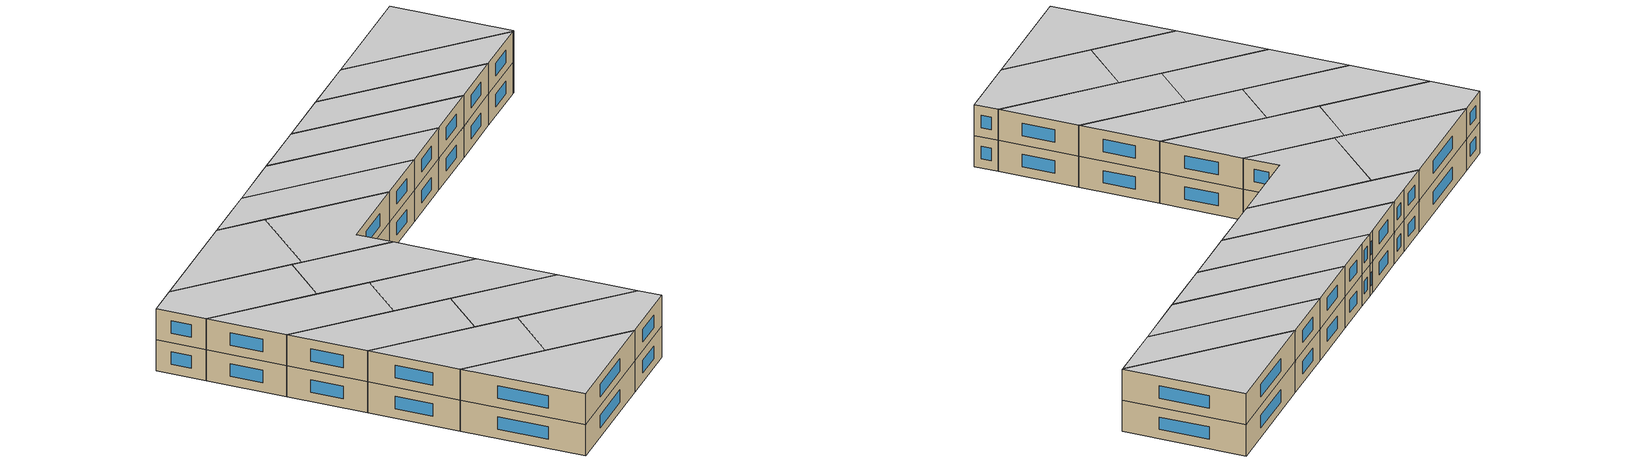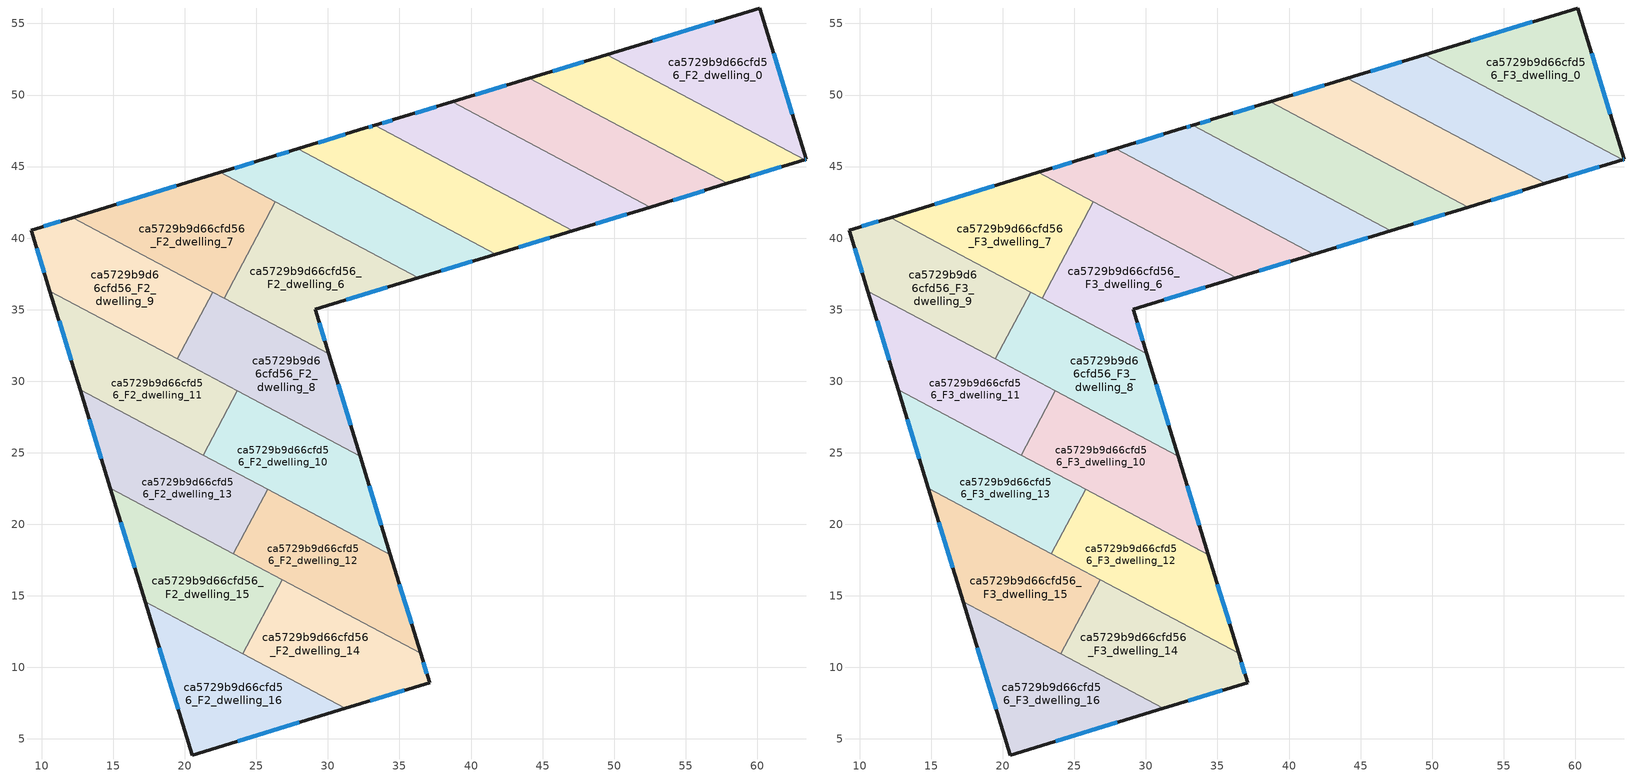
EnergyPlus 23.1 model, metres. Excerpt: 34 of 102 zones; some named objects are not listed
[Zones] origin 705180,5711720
ca5729b9d66cfd56_F2_dwelling_0
 floor to ca5729b9d66cfd56_F1_dwelling_0 (EU_floor_Construction): 60.18,56.08 63.43,45.5 63.31,45.47 49.49,52.82 z6
 wall outside (EU_wall_Construction): 63.31,45.47 63.43,45.5 60.18,56.08 49.49,52.82 z6:9
 wall to ca5729b9d66cfd56_F2_dwelling_1 (EU_wall_Construction): 49.49,52.82 63.31,45.47 z6:9
 window (EU_Window_Construction): 56.98,55.11 52.69,53.8 / 62.45,48.67 61.15,52.92 / 63.35,45.48 63.39,45.49 z6.9:8.1
ca5729b9d66cfd56_F2_dwelling_1
 floor to ca5729b9d66cfd56_F1_dwelling_1 (EU_floor_Construction): 63.31,45.47 57.91,43.82 44.08,51.18 49.49,52.82 z6
 wall outside (EU_wall_Construction): 49.49,52.82 44.08,51.18 / 57.91,43.82 63.31,45.47 z6:9
 wall to ca5729b9d66cfd56_F2_dwelling_2 (EU_wall_Construction): 44.08,51.18 57.91,43.82 z6:9
 window (EU_Window_Construction): 47.87,52.33 45.7,51.67 / 59.53,44.31 61.69,44.97 z6.9:8.1
ca5729b9d66cfd56_F2_dwelling_10
 floor to ca5729b9d66cfd56_F1_dwelling_10 (EU_floor_Construction): 32.25,24.77 34.36,17.87 21.27,24.84 23.66,29.33 z6
 wall outside (EU_wall_Construction): 34.36,17.87 32.25,24.77 z6:9
 wall to ca5729b9d66cfd56_F2_dwelling_11 (EU_wall_Construction): 23.66,29.33 21.27,24.84 z6:9
 wall to ca5729b9d66cfd56_F2_dwelling_12 (EU_wall_Construction): 25.78,22.44 34.36,17.87 z6:9
 wall to ca5729b9d66cfd56_F2_dwelling_8 (EU_wall_Construction): 32.25,24.77 23.66,29.33 z6:9
 wall to ca5729b9d66cfd56_F2_dwelling_13 (EU_wall_Construction): 21.27,24.84 25.78,22.44 z6:9
 window (EU_Window_Construction): 33.73,19.94 32.88,22.7 z6.9:8.1
ca5729b9d66cfd56_F2_dwelling_11
 floor to ca5729b9d66cfd56_F1_dwelling_11 (EU_floor_Construction): 23.66,29.33 21.27,24.84 12.69,29.41 10.57,36.3 z6
 wall outside (EU_wall_Construction): 10.57,36.3 12.69,29.41 z6:9
 wall to ca5729b9d66cfd56_F2_dwelling_9 (EU_wall_Construction): 19.46,31.57 10.57,36.3 z6:9
 wall to ca5729b9d66cfd56_F2_dwelling_13 (EU_wall_Construction): 12.69,29.41 21.27,24.84 z6:9
 wall to ca5729b9d66cfd56_F2_dwelling_8 (EU_wall_Construction): 23.66,29.33 19.46,31.57 z6:9
 window (EU_Window_Construction): 11.21,34.24 12.05,31.47 z6.9:8.1
ca5729b9d66cfd56_F2_dwelling_12
 floor to ca5729b9d66cfd56_F1_dwelling_12 (EU_floor_Construction): 34.36,17.87 36.47,10.98 23.38,17.94 25.78,22.44 z6
 wall outside (EU_wall_Construction): 36.47,10.98 34.36,17.87 z6:9
 wall to ca5729b9d66cfd56_F2_dwelling_13 (EU_wall_Construction): 25.78,22.44 23.38,17.94 z6:9
 wall to ca5729b9d66cfd56_F2_dwelling_14 (EU_wall_Construction): 26.8,16.13 36.47,10.98 z6:9
 wall to ca5729b9d66cfd56_F2_dwelling_15 (EU_wall_Construction): 23.38,17.94 26.8,16.13 z6:9
 window (EU_Window_Construction): 35.84,13.04 34.99,15.81 z6.9:8.1
ca5729b9d66cfd56_F2_dwelling_13
 floor to ca5729b9d66cfd56_F1_dwelling_13 (EU_floor_Construction): 25.78,22.44 23.38,17.94 14.8,22.51 12.69,29.41 z6
 wall outside (EU_wall_Construction): 12.69,29.41 14.8,22.51 z6:9
 wall to ca5729b9d66cfd56_F2_dwelling_15 (EU_wall_Construction): 14.8,22.51 23.38,17.94 z6:9
 window (EU_Window_Construction): 13.32,27.34 14.17,24.58 z6.9:8.1
ca5729b9d66cfd56_F2_dwelling_14
 floor to ca5729b9d66cfd56_F1_dwelling_14 (EU_floor_Construction): 36.47,10.98 37.1,8.93 31.2,7.14 24.05,10.95 26.8,16.12 z6
 wall outside (EU_wall_Construction): 31.2,7.14 37.1,8.93 36.47,10.98 z6:9
 wall to ca5729b9d66cfd56_F2_dwelling_15 (EU_wall_Construction): 26.8,16.12 24.05,10.95 z6:9
 wall to ca5729b9d66cfd56_F2_dwelling_16 (EU_wall_Construction): 24.05,10.95 31.2,7.14 z6:9
 window (EU_Window_Construction): 36.91,9.55 36.66,10.37 / 32.97,7.67 35.34,8.4 z6.9:8.1
ca5729b9d66cfd56_F2_dwelling_15
 floor to ca5729b9d66cfd56_F1_dwelling_15 (EU_floor_Construction): 26.8,16.12 24.05,10.95 17.23,14.57 14.8,22.51 z6
 wall outside (EU_wall_Construction): 14.8,22.51 17.23,14.57 z6:9
 wall to ca5729b9d66cfd56_F2_dwelling_16 (EU_wall_Construction): 17.23,14.57 24.04,10.95 z6:9
 window (EU_Window_Construction): 15.53,20.13 16.51,16.95 z6.9:8.1
ca5729b9d66cfd56_F2_dwelling_16
 floor to ca5729b9d66cfd56_F1_dwelling_16 (EU_floor_Construction): 31.2,7.14 20.51,3.88 17.23,14.57 z6
 wall outside (EU_wall_Construction): 17.23,14.57 20.51,3.88 31.2,7.14 z6:9
 window (EU_Window_Construction): 18.22,11.37 19.53,7.08 / 23.71,4.85 28,6.16 z6.9:8.1
ca5729b9d66cfd56_F2_dwelling_2
 floor to ca5729b9d66cfd56_F1_dwelling_2 (EU_floor_Construction): 57.91,43.82 52.51,42.17 38.68,49.53 44.08,51.18 z6
 wall outside (EU_wall_Construction): 44.08,51.18 38.68,49.53 / 52.51,42.17 57.91,43.82 z6:9
 wall to ca5729b9d66cfd56_F2_dwelling_3 (EU_wall_Construction): 38.68,49.53 52.51,42.17 z6:9
 window (EU_Window_Construction): 42.47,50.68 40.3,50.02 / 54.13,42.66 56.29,43.32 z6.9:8.1
ca5729b9d66cfd56_F2_dwelling_3
 floor to ca5729b9d66cfd56_F1_dwelling_3 (EU_floor_Construction): 52.51,42.17 47.11,40.52 33.28,47.88 35,48.41 38.68,49.53 z6
 wall outside (EU_wall_Construction): 47.11,40.52 52.51,42.17 / 38.68,49.53 35,48.41 33.28,47.88 z6:9
 wall to ca5729b9d66cfd56_F2_dwelling_4 (EU_wall_Construction): 33.28,47.88 47.11,40.52 z6:9
 window (EU_Window_Construction): 48.73,41.02 50.9,41.68 / 34.48,48.25 33.79,48.04 / 37.58,49.19 36.1,48.74 z6.9:8.1
ca5729b9d66cfd56_F2_dwelling_4
 floor to ca5729b9d66cfd56_F1_dwelling_4 (EU_floor_Construction): 47.11,40.52 41.72,38.88 27.88,46.24 32.66,47.7 33.28,47.88 z6
 wall outside (EU_wall_Construction): 41.72,38.88 47.11,40.52 / 33.28,47.88 32.66,47.7 27.88,46.24 z6:9
 wall to ca5729b9d66cfd56_F2_dwelling_5 (EU_wall_Construction): 27.88,46.24 41.72,38.88 z6:9
 window (EU_Window_Construction): 43.33,39.37 45.5,40.03 / 31.23,47.26 29.31,46.67 / 33.09,47.83 32.84,47.75 z6.9:8.1
ca5729b9d66cfd56_F2_dwelling_5
 floor to ca5729b9d66cfd56_F1_dwelling_5 (EU_floor_Construction): 41.72,38.88 36.32,37.23 22.48,44.59 25.82,45.61 27.88,46.24 z6
 wall outside (EU_wall_Construction): 36.32,37.23 41.72,38.88 / 27.88,46.24 25.82,45.61 22.48,44.59 z6:9
 wall to ca5729b9d66cfd56_F2_dwelling_6 (EU_wall_Construction): 26.33,42.54 36.32,37.23 z6:9
 wall to ca5729b9d66cfd56_F2_dwelling_7 (EU_wall_Construction): 22.48,44.59 26.33,42.54 z6:9
 window (EU_Window_Construction): 37.94,37.72 40.1,38.38 / 24.82,45.3 23.48,44.9 / 27.26,46.05 26.44,45.79 z6.9:8.1
ca5729b9d66cfd56_F2_dwelling_6
 floor to ca5729b9d66cfd56_F1_dwelling_6 (EU_floor_Construction): 36.32,37.23 29.1,35.03 30.06,31.91 22.75,35.8 26.33,42.54 z6
 wall outside (EU_wall_Construction): 30.06,31.91 29.1,35.03 36.32,37.23 z6:9
 wall to ca5729b9d66cfd56_F2_dwelling_7 (EU_wall_Construction): 26.33,42.54 22.75,35.8 z6:9
 wall to ca5729b9d66cfd56_F2_dwelling_8 (EU_wall_Construction): 22.75,35.8 30.06,31.91 z6:9
 window (EU_Window_Construction): 31.26,35.68 34.16,36.57 / 29.77,32.84 29.39,34.09 z6.9:8.1
ca5729b9d66cfd56_F2_dwelling_7
 floor to ca5729b9d66cfd56_F1_dwelling_7 (EU_floor_Construction): 26.33,42.54 22.75,35.8 12.15,41.44 22.48,44.59 z6
 wall outside (EU_wall_Construction): 22.48,44.59 12.15,41.44 z6:9
 wall to ca5729b9d66cfd56_F2_dwelling_9 (EU_wall_Construction): 12.15,41.44 21.93,36.23 z6:9
 wall to ca5729b9d66cfd56_F2_dwelling_8 (EU_wall_Construction): 21.94,36.23 22.75,35.8 z6:9
 window (EU_Window_Construction): 19.39,43.65 15.24,42.38 z6.9:8.1
ca5729b9d66cfd56_F2_dwelling_8
 floor to ca5729b9d66cfd56_F1_dwelling_8 (EU_floor_Construction): 30.06,31.91 32.25,24.77 19.46,31.57 21.94,36.23 z6
 wall outside (EU_wall_Construction): 32.25,24.77 30.06,31.91 z6:9
 wall to ca5729b9d66cfd56_F2_dwelling_9 (EU_wall_Construction): 21.94,36.23 19.46,31.57 z6:9
 window (EU_Window_Construction): 31.59,26.9 30.71,29.77 z6.9:8.1
ca5729b9d66cfd56_F2_dwelling_9
 floor to ca5729b9d66cfd56_F1_dwelling_9 (EU_floor_Construction): 21.94,36.23 19.46,31.57 10.57,36.3 9.27,40.56 12.15,41.44 z6
 wall outside (EU_wall_Construction): 12.15,41.44 9.27,40.56 10.57,36.3 z6:9
 window (EU_Window_Construction): 9.66,39.29 10.18,37.58 / 11.29,41.18 10.13,40.82 z6.9:8.1
ca5729b9d66cfd56_F3_dwelling_0
 floor to ca5729b9d66cfd56_F2_dwelling_0 (EU_floor_Construction): 60.18,56.08 63.43,45.5 63.31,45.47 49.49,52.82 z9
 wall outside (EU_wall_Construction): 63.31,45.47 63.43,45.5 60.18,56.08 49.49,52.82 z9:12
 wall to ca5729b9d66cfd56_F3_dwelling_1 (EU_wall_Construction): 49.49,52.82 63.31,45.47 z9:12
 window (EU_Window_Construction): 56.98,55.11 52.69,53.8 / 62.45,48.67 61.15,52.92 / 63.35,45.48 63.39,45.49 z9.9:11.1
 ceiling to ca5729b9d66cfd56_F4_dwelling_0 (EU_floor_Construction): 63.43,45.5 60.18,56.08 49.49,52.82 63.31,45.47 z12
ca5729b9d66cfd56_F3_dwelling_1
 floor to ca5729b9d66cfd56_F2_dwelling_1 (EU_floor_Construction): 63.31,45.47 57.91,43.82 44.08,51.18 49.49,52.82 z9
 wall outside (EU_wall_Construction): 49.49,52.82 44.08,51.18 / 57.91,43.82 63.31,45.47 z9:12
 wall to ca5729b9d66cfd56_F3_dwelling_2 (EU_wall_Construction): 44.08,51.18 57.91,43.82 z9:12
 window (EU_Window_Construction): 47.87,52.33 45.7,51.67 / 59.53,44.31 61.69,44.97 z9.9:11.1
 ceiling to ca5729b9d66cfd56_F4_dwelling_1 (EU_floor_Construction): 63.31,45.47 49.49,52.82 44.08,51.18 57.91,43.82 z12
ca5729b9d66cfd56_F3_dwelling_10
 floor to ca5729b9d66cfd56_F2_dwelling_10 (EU_floor_Construction): 32.25,24.77 34.36,17.87 21.27,24.84 23.66,29.33 z9
 wall outside (EU_wall_Construction): 34.36,17.87 32.25,24.77 z9:12
 wall to ca5729b9d66cfd56_F3_dwelling_11 (EU_wall_Construction): 23.66,29.33 21.27,24.84 z9:12
 wall to ca5729b9d66cfd56_F3_dwelling_12 (EU_wall_Construction): 25.78,22.44 34.36,17.87 z9:12
 wall to ca5729b9d66cfd56_F3_dwelling_8 (EU_wall_Construction): 32.25,24.77 23.66,29.33 z9:12
 wall to ca5729b9d66cfd56_F3_dwelling_13 (EU_wall_Construction): 21.27,24.84 25.78,22.44 z9:12
 window (EU_Window_Construction): 33.73,19.94 32.88,22.7 z9.9:11.1
 ceiling to ca5729b9d66cfd56_F4_dwelling_10 (EU_floor_Construction): 34.36,17.87 32.25,24.77 23.66,29.33 21.27,24.84 z12
ca5729b9d66cfd56_F3_dwelling_11
 floor to ca5729b9d66cfd56_F2_dwelling_11 (EU_floor_Construction): 23.66,29.33 21.27,24.84 12.69,29.41 10.57,36.3 z9
 wall outside (EU_wall_Construction): 10.57,36.3 12.69,29.41 z9:12
 wall to ca5729b9d66cfd56_F3_dwelling_9 (EU_wall_Construction): 19.46,31.57 10.57,36.3 z9:12
 wall to ca5729b9d66cfd56_F3_dwelling_13 (EU_wall_Construction): 12.69,29.41 21.27,24.84 z9:12
 wall to ca5729b9d66cfd56_F3_dwelling_8 (EU_wall_Construction): 23.66,29.33 19.46,31.57 z9:12
 window (EU_Window_Construction): 11.21,34.24 12.05,31.47 z9.9:11.1
 ceiling to ca5729b9d66cfd56_F4_dwelling_11 (EU_floor_Construction): 21.27,24.84 23.66,29.33 10.57,36.3 12.69,29.41 z12
ca5729b9d66cfd56_F3_dwelling_12
 floor to ca5729b9d66cfd56_F2_dwelling_12 (EU_floor_Construction): 34.36,17.87 36.47,10.98 23.38,17.94 25.78,22.44 z9
 wall outside (EU_wall_Construction): 36.47,10.98 34.36,17.87 z9:12
 wall to ca5729b9d66cfd56_F3_dwelling_13 (EU_wall_Construction): 25.78,22.44 23.38,17.94 z9:12
 wall to ca5729b9d66cfd56_F3_dwelling_14 (EU_wall_Construction): 26.8,16.13 36.47,10.98 z9:12
 wall to ca5729b9d66cfd56_F3_dwelling_15 (EU_wall_Construction): 23.38,17.94 26.8,16.13 z9:12
 window (EU_Window_Construction): 35.84,13.04 34.99,15.81 z9.9:11.1
 ceiling to ca5729b9d66cfd56_F4_dwelling_12 (EU_floor_Construction): 36.47,10.98 34.36,17.87 25.78,22.44 23.38,17.94 z12
ca5729b9d66cfd56_F3_dwelling_13
 floor to ca5729b9d66cfd56_F2_dwelling_13 (EU_floor_Construction): 25.78,22.44 23.38,17.94 14.8,22.51 12.69,29.41 z9
 wall outside (EU_wall_Construction): 12.69,29.41 14.8,22.51 z9:12
 wall to ca5729b9d66cfd56_F3_dwelling_15 (EU_wall_Construction): 14.8,22.51 23.38,17.94 z9:12
 window (EU_Window_Construction): 13.32,27.34 14.17,24.58 z9.9:11.1
 ceiling to ca5729b9d66cfd56_F4_dwelling_13 (EU_floor_Construction): 23.38,17.94 25.78,22.44 12.69,29.41 14.8,22.51 z12
ca5729b9d66cfd56_F3_dwelling_14
 floor to ca5729b9d66cfd56_F2_dwelling_14 (EU_floor_Construction): 36.47,10.98 37.1,8.93 31.2,7.14 24.05,10.95 26.8,16.12 z9
 wall outside (EU_wall_Construction): 31.2,7.14 37.1,8.93 36.47,10.98 z9:12
 wall to ca5729b9d66cfd56_F3_dwelling_15 (EU_wall_Construction): 26.8,16.12 24.05,10.95 z9:12
 wall to ca5729b9d66cfd56_F3_dwelling_16 (EU_wall_Construction): 24.05,10.95 31.2,7.14 z9:12
 window (EU_Window_Construction): 36.91,9.55 36.66,10.37 / 32.97,7.67 35.34,8.4 z9.9:11.1
 ceiling to ca5729b9d66cfd56_F4_dwelling_14 (EU_floor_Construction): 37.1,8.93 36.47,10.98 26.8,16.12 24.05,10.95 31.2,7.14 z12
ca5729b9d66cfd56_F3_dwelling_15
 floor to ca5729b9d66cfd56_F2_dwelling_15 (EU_floor_Construction): 26.8,16.12 24.05,10.95 17.23,14.57 14.8,22.51 z9
 wall outside (EU_wall_Construction): 14.8,22.51 17.23,14.57 z9:12
 wall to ca5729b9d66cfd56_F3_dwelling_16 (EU_wall_Construction): 17.23,14.57 24.04,10.95 z9:12
 window (EU_Window_Construction): 15.53,20.13 16.51,16.95 z9.9:11.1
 ceiling to ca5729b9d66cfd56_F4_dwelling_15 (EU_floor_Construction): 24.05,10.95 26.8,16.12 14.8,22.51 17.23,14.57 z12
ca5729b9d66cfd56_F3_dwelling_16
 floor to ca5729b9d66cfd56_F2_dwelling_16 (EU_floor_Construction): 31.2,7.14 20.51,3.88 17.23,14.57 z9
 wall outside (EU_wall_Construction): 17.23,14.57 20.51,3.88 31.2,7.14 z9:12
 window (EU_Window_Construction): 18.22,11.37 19.53,7.08 / 23.71,4.85 28,6.16 z9.9:11.1
 ceiling to ca5729b9d66cfd56_F4_dwelling_16 (EU_floor_Construction): 31.2,7.14 17.23,14.57 20.51,3.88 z12
ca5729b9d66cfd56_F3_dwelling_2
 floor to ca5729b9d66cfd56_F2_dwelling_2 (EU_floor_Construction): 57.91,43.82 52.51,42.17 38.68,49.53 44.08,51.18 z9
 wall outside (EU_wall_Construction): 44.08,51.18 38.68,49.53 / 52.51,42.17 57.91,43.82 z9:12
 wall to ca5729b9d66cfd56_F3_dwelling_3 (EU_wall_Construction): 38.68,49.53 52.51,42.17 z9:12
 window (EU_Window_Construction): 42.47,50.68 40.3,50.02 / 54.13,42.66 56.29,43.32 z9.9:11.1
 ceiling to ca5729b9d66cfd56_F4_dwelling_2 (EU_floor_Construction): 57.91,43.82 44.08,51.18 38.68,49.53 52.51,42.17 z12
ca5729b9d66cfd56_F3_dwelling_3
 floor to ca5729b9d66cfd56_F2_dwelling_3 (EU_floor_Construction): 52.51,42.17 47.11,40.52 33.28,47.88 35,48.41 38.68,49.53 z9
 wall outside (EU_wall_Construction): 47.11,40.52 52.51,42.17 / 38.68,49.53 35,48.41 33.28,47.88 z9:12
 wall to ca5729b9d66cfd56_F3_dwelling_4 (EU_wall_Construction): 33.28,47.88 47.11,40.52 z9:12
 window (EU_Window_Construction): 48.73,41.02 50.9,41.68 / 34.48,48.25 33.79,48.04 / 37.58,49.19 36.1,48.74 z9.9:11.1
 ceiling to ca5729b9d66cfd56_F4_dwelling_3 (EU_floor_Construction): 52.51,42.17 38.68,49.53 35,48.41 33.28,47.88 47.11,40.52 z12
ca5729b9d66cfd56_F3_dwelling_4
 floor to ca5729b9d66cfd56_F2_dwelling_4 (EU_floor_Construction): 47.11,40.52 41.72,38.88 27.88,46.24 32.66,47.7 33.28,47.88 z9
 wall outside (EU_wall_Construction): 41.72,38.88 47.11,40.52 / 33.28,47.88 32.66,47.7 27.88,46.24 z9:12
 wall to ca5729b9d66cfd56_F3_dwelling_5 (EU_wall_Construction): 27.88,46.24 41.72,38.88 z9:12
 window (EU_Window_Construction): 43.33,39.37 45.5,40.03 / 31.23,47.26 29.31,46.67 / 33.09,47.83 32.84,47.75 z9.9:11.1
 ceiling to ca5729b9d66cfd56_F4_dwelling_4 (EU_floor_Construction): 47.11,40.52 33.28,47.88 32.66,47.7 27.88,46.24 41.72,38.88 z12
ca5729b9d66cfd56_F3_dwelling_5
 floor to ca5729b9d66cfd56_F2_dwelling_5 (EU_floor_Construction): 41.72,38.88 36.32,37.23 22.48,44.59 25.82,45.61 27.88,46.24 z9
 wall outside (EU_wall_Construction): 36.32,37.23 41.72,38.88 / 27.88,46.24 25.82,45.61 22.48,44.59 z9:12
 wall to ca5729b9d66cfd56_F3_dwelling_6 (EU_wall_Construction): 26.33,42.54 36.32,37.23 z9:12
 wall to ca5729b9d66cfd56_F3_dwelling_7 (EU_wall_Construction): 22.48,44.59 26.33,42.54 z9:12
 window (EU_Window_Construction): 37.94,37.72 40.1,38.38 / 24.82,45.3 23.48,44.9 / 27.26,46.05 26.44,45.79 z9.9:11.1
 ceiling to ca5729b9d66cfd56_F4_dwelling_5 (EU_floor_Construction): 41.72,38.88 27.88,46.24 25.82,45.61 22.48,44.59 36.32,37.23 z12
ca5729b9d66cfd56_F3_dwelling_6
 floor to ca5729b9d66cfd56_F2_dwelling_6 (EU_floor_Construction): 36.32,37.23 29.1,35.03 30.06,31.91 22.75,35.8 26.33,42.54 z9
 wall outside (EU_wall_Construction): 30.06,31.91 29.1,35.03 36.32,37.23 z9:12
 wall to ca5729b9d66cfd56_F3_dwelling_7 (EU_wall_Construction): 26.33,42.54 22.75,35.8 z9:12
 wall to ca5729b9d66cfd56_F3_dwelling_8 (EU_wall_Construction): 22.75,35.8 30.06,31.91 z9:12
 window (EU_Window_Construction): 31.26,35.68 34.16,36.57 / 29.77,32.84 29.39,34.09 z9.9:11.1
 ceiling to ca5729b9d66cfd56_F4_dwelling_6 (EU_floor_Construction): 36.32,37.23 26.33,42.54 22.75,35.8 30.06,31.91 29.1,35.03 z12
ca5729b9d66cfd56_F3_dwelling_7
 floor to ca5729b9d66cfd56_F2_dwelling_7 (EU_floor_Construction): 26.33,42.54 22.75,35.8 12.15,41.44 22.48,44.59 z9
 wall outside (EU_wall_Construction): 22.48,44.59 12.15,41.44 z9:12
 wall to ca5729b9d66cfd56_F3_dwelling_9 (EU_wall_Construction): 12.15,41.44 21.93,36.23 z9:12
 wall to ca5729b9d66cfd56_F3_dwelling_8 (EU_wall_Construction): 21.94,36.23 22.75,35.8 z9:12
 window (EU_Window_Construction): 19.39,43.65 15.24,42.38 z9.9:11.1
 ceiling to ca5729b9d66cfd56_F4_dwelling_7 (EU_floor_Construction): 22.75,35.8 26.33,42.54 22.48,44.59 12.15,41.44 z12
ca5729b9d66cfd56_F3_dwelling_8
 floor to ca5729b9d66cfd56_F2_dwelling_8 (EU_floor_Construction): 30.06,31.91 32.25,24.77 19.46,31.57 21.94,36.23 z9
 wall outside (EU_wall_Construction): 32.25,24.77 30.06,31.91 z9:12
 wall to ca5729b9d66cfd56_F3_dwelling_9 (EU_wall_Construction): 21.94,36.23 19.46,31.57 z9:12
 window (EU_Window_Construction): 31.59,26.9 30.71,29.77 z9.9:11.1
 ceiling to ca5729b9d66cfd56_F4_dwelling_8 (EU_floor_Construction): 32.25,24.77 30.06,31.91 21.94,36.23 19.46,31.57 z12
ca5729b9d66cfd56_F3_dwelling_9
 floor to ca5729b9d66cfd56_F2_dwelling_9 (EU_floor_Construction): 21.94,36.23 19.46,31.57 10.57,36.3 9.27,40.56 12.15,41.44 z9
 wall outside (EU_wall_Construction): 12.15,41.44 9.27,40.56 10.57,36.3 z9:12
 window (EU_Window_Construction): 9.66,39.29 10.18,37.58 / 11.29,41.18 10.13,40.82 z9.9:11.1
 ceiling to ca5729b9d66cfd56_F4_dwelling_9 (EU_floor_Construction): 19.46,31.57 21.94,36.23 12.15,41.44 9.27,40.56 10.57,36.3 z12
[Building]
EU S2 Campaign: North Axis=0; Terrain=City; Solar Distribution=FullExterior
[Site:Location]
London: Latitude=51.5; Longitude=-0.5; Time Zone=0; Elevation=25
[SizingPeriod:WeatherFileDays]
AnnualSizingPeriod: Begin Month=1; Begin Day of Month=1; End Month=12; End Day of Month=31; Day of Week for Start Day=Monday; Use Weather File Daylight Saving Period=No; Use Weather File Rain and Snow Indicators=No
[MATERIAL]
EU_InternalMass_Material: Roughness=MediumRough; Thickness=0.1; Conductivity=1; Density=1800; Specific Heat=900; Thermal Absorptance=0.9; Solar Absorptance=0.7; Visible Absorptance=0.7
[MATERIAL:NOMASS] Roughness=MediumRough; Thermal Absorptance=0.9; Solar Absorptance=0.7; Visible Absorptance=0.7
Name | Thermal Resistance
EU_wall_NoMass | 1.04674
EU_floor_NoMass | 2.04616
[WINDOWMATERIAL:SIMPLEGLAZINGSYSTEM]
EU_Window_SimpleGlazing: UFactor=4.25843; Solar Heat Gain Coefficient=0.85; Visible Transmittance=0.85
[CONSTRUCTION]
EU_wall_Construction: EU_wall_NoMass
EU_floor_Construction: EU_floor_NoMass
EU_Window_Construction: EU_Window_SimpleGlazing
EU_InternalMass_Construction: EU_InternalMass_Material
[ZONE] Type=1; Multiplier=1; Ceiling Height=autocalculate; Floor Area=autocalculate; Part of Total Floor Area=Yes
Name | Volume
ca5729b9d66cfd56_F2_dwelling_0; ca5729b9d66cfd56_F3_dwelling_0 | 187.599
ca5729b9d66cfd56_F2_dwelling_1; ca5729b9d66cfd56_F3_dwelling_1 | 187.553
ca5729b9d66cfd56_F2_dwelling_10; ca5729b9d66cfd56_F3_dwelling_10; ca5729b9d66cfd56_F2_dwelling_13; ca5729b9d66cfd56_F3_dwelling_13 | 187.572
ca5729b9d66cfd56_F2_dwelling_11; ca5729b9d66cfd56_F3_dwelling_11 | 187.589
ca5729b9d66cfd56_F2_dwelling_12; ca5729b9d66cfd56_F3_dwelling_12 | 187.573
ca5729b9d66cfd56_F2_dwelling_14; ca5729b9d66cfd56_F3_dwelling_14 | 187.569
ca5729b9d66cfd56_F2_dwelling_15; ca5729b9d66cfd56_F3_dwelling_15 | 187.575
ca5729b9d66cfd56_F2_dwelling_16; ca5729b9d66cfd56_F3_dwelling_16 | 187.562
ca5729b9d66cfd56_F2_dwelling_2; ca5729b9d66cfd56_F3_dwelling_2 | 187.57
ca5729b9d66cfd56_F2_dwelling_3; ca5729b9d66cfd56_F3_dwelling_3 | 187.551
ca5729b9d66cfd56_F2_dwelling_4; ca5729b9d66cfd56_F3_dwelling_4 | 187.606
ca5729b9d66cfd56_F2_dwelling_5; ca5729b9d66cfd56_F3_dwelling_5 | 187.531
ca5729b9d66cfd56_F2_dwelling_6; ca5729b9d66cfd56_F3_dwelling_6 | 187.604
ca5729b9d66cfd56_F2_dwelling_7; ca5729b9d66cfd56_F3_dwelling_7 | 187.545
ca5729b9d66cfd56_F2_dwelling_8; ca5729b9d66cfd56_F3_dwelling_8 | 187.543
ca5729b9d66cfd56_F2_dwelling_9; ca5729b9d66cfd56_F3_dwelling_9 | 187.536
[INTERNALMASS] Construction=EU_InternalMass_Construction
Name | Zone or ZoneList | Surface Area
ca5729b9d66cfd56_F2_dwelling_0_EU_InternalMass | ca5729b9d66cfd56_F2_dwelling_0 | 62.533
ca5729b9d66cfd56_F2_dwelling_1_EU_InternalMass | ca5729b9d66cfd56_F2_dwelling_1 | 62.5174
ca5729b9d66cfd56_F2_dwelling_2_EU_InternalMass | ca5729b9d66cfd56_F2_dwelling_2 | 62.5232
ca5729b9d66cfd56_F2_dwelling_3_EU_InternalMass | ca5729b9d66cfd56_F2_dwelling_3 | 62.5173
ca5729b9d66cfd56_F2_dwelling_4_EU_InternalMass | ca5729b9d66cfd56_F2_dwelling_4 | 62.5347
ca5729b9d66cfd56_F2_dwelling_5_EU_InternalMass | ca5729b9d66cfd56_F2_dwelling_5 | 62.5108
ca5729b9d66cfd56_F2_dwelling_6_EU_InternalMass | ca5729b9d66cfd56_F2_dwelling_6 | 62.5343
ca5729b9d66cfd56_F2_dwelling_7_EU_InternalMass | ca5729b9d66cfd56_F2_dwelling_7 | 62.5229
ca5729b9d66cfd56_F2_dwelling_8_EU_InternalMass | ca5729b9d66cfd56_F2_dwelling_8 | 62.5151
ca5729b9d66cfd56_F2_dwelling_9_EU_InternalMass | ca5729b9d66cfd56_F2_dwelling_9 | 62.5127
ca5729b9d66cfd56_F2_dwelling_10_EU_InternalMass | ca5729b9d66cfd56_F2_dwelling_10 | 62.5247
ca5729b9d66cfd56_F2_dwelling_11_EU_InternalMass | ca5729b9d66cfd56_F2_dwelling_11 | 62.5318
ca5729b9d66cfd56_F2_dwelling_12_EU_InternalMass | ca5729b9d66cfd56_F2_dwelling_12 | 62.5213
ca5729b9d66cfd56_F2_dwelling_13_EU_InternalMass | ca5729b9d66cfd56_F2_dwelling_13 | 62.5223
ca5729b9d66cfd56_F2_dwelling_14_EU_InternalMass | ca5729b9d66cfd56_F2_dwelling_14 | 62.5222
ca5729b9d66cfd56_F2_dwelling_15_EU_InternalMass | ca5729b9d66cfd56_F2_dwelling_15 | 62.5232
ca5729b9d66cfd56_F2_dwelling_16_EU_InternalMass | ca5729b9d66cfd56_F2_dwelling_16 | 62.5202
ca5729b9d66cfd56_F3_dwelling_0_EU_InternalMass | ca5729b9d66cfd56_F3_dwelling_0 | 62.533
ca5729b9d66cfd56_F3_dwelling_1_EU_InternalMass | ca5729b9d66cfd56_F3_dwelling_1 | 62.5174
ca5729b9d66cfd56_F3_dwelling_2_EU_InternalMass | ca5729b9d66cfd56_F3_dwelling_2 | 62.5232
ca5729b9d66cfd56_F3_dwelling_3_EU_InternalMass | ca5729b9d66cfd56_F3_dwelling_3 | 62.5173
ca5729b9d66cfd56_F3_dwelling_4_EU_InternalMass | ca5729b9d66cfd56_F3_dwelling_4 | 62.5347
ca5729b9d66cfd56_F3_dwelling_5_EU_InternalMass | ca5729b9d66cfd56_F3_dwelling_5 | 62.5108
ca5729b9d66cfd56_F3_dwelling_6_EU_InternalMass | ca5729b9d66cfd56_F3_dwelling_6 | 62.5343
ca5729b9d66cfd56_F3_dwelling_7_EU_InternalMass | ca5729b9d66cfd56_F3_dwelling_7 | 62.5229
ca5729b9d66cfd56_F3_dwelling_8_EU_InternalMass | ca5729b9d66cfd56_F3_dwelling_8 | 62.5151
ca5729b9d66cfd56_F3_dwelling_9_EU_InternalMass | ca5729b9d66cfd56_F3_dwelling_9 | 62.5127
ca5729b9d66cfd56_F3_dwelling_10_EU_InternalMass | ca5729b9d66cfd56_F3_dwelling_10 | 62.5247
ca5729b9d66cfd56_F3_dwelling_11_EU_InternalMass | ca5729b9d66cfd56_F3_dwelling_11 | 62.5318
ca5729b9d66cfd56_F3_dwelling_12_EU_InternalMass | ca5729b9d66cfd56_F3_dwelling_12 | 62.5213
ca5729b9d66cfd56_F3_dwelling_13_EU_InternalMass | ca5729b9d66cfd56_F3_dwelling_13 | 62.5223
ca5729b9d66cfd56_F3_dwelling_14_EU_InternalMass | ca5729b9d66cfd56_F3_dwelling_14 | 62.5222
ca5729b9d66cfd56_F3_dwelling_15_EU_InternalMass | ca5729b9d66cfd56_F3_dwelling_15 | 62.5232
ca5729b9d66cfd56_F3_dwelling_16_EU_InternalMass | ca5729b9d66cfd56_F3_dwelling_16 | 62.5202
[OTHEREQUIPMENT] Fuel Type=Electricity; Design Level Calculation Method=Watts/Area; Power per Zone Floor Area=1; Fraction Latent=0; Fraction Radiant=0; Fraction Lost=0; Carbon Dioxide Generation Rate=0; EndUse Subcategory=EU_Step8_InternalGains
Name | Zone or ZoneList or Space or SpaceList | Schedule
EU_Step8_InternalGain_ca5729b9d66cfd56_F2_dwelling_0_f000 | ca5729b9d66cfd56_F2_dwelling_0 | EU_Step8_GainSchedule_ca5729b9d66cfd56_F2_dwelling_0_f000
EU_Step8_InternalGain_ca5729b9d66cfd56_F2_dwelling_1_f000 | ca5729b9d66cfd56_F2_dwelling_1 | EU_Step8_GainSchedule_ca5729b9d66cfd56_F2_dwelling_1_f000
EU_Step8_InternalGain_ca5729b9d66cfd56_F2_dwelling_2_f000 | ca5729b9d66cfd56_F2_dwelling_2 | EU_Step8_GainSchedule_ca5729b9d66cfd56_F2_dwelling_2_f000
EU_Step8_InternalGain_ca5729b9d66cfd56_F2_dwelling_3_f000 | ca5729b9d66cfd56_F2_dwelling_3 | EU_Step8_GainSchedule_ca5729b9d66cfd56_F2_dwelling_3_f000
EU_Step8_InternalGain_ca5729b9d66cfd56_F2_dwelling_4_f000 | ca5729b9d66cfd56_F2_dwelling_4 | EU_Step8_GainSchedule_ca5729b9d66cfd56_F2_dwelling_4_f000
EU_Step8_InternalGain_ca5729b9d66cfd56_F2_dwelling_5_f000 | ca5729b9d66cfd56_F2_dwelling_5 | EU_Step8_GainSchedule_ca5729b9d66cfd56_F2_dwelling_5_f000
EU_Step8_InternalGain_ca5729b9d66cfd56_F2_dwelling_6_f000 | ca5729b9d66cfd56_F2_dwelling_6 | EU_Step8_GainSchedule_ca5729b9d66cfd56_F2_dwelling_6_f000
EU_Step8_InternalGain_ca5729b9d66cfd56_F2_dwelling_7_f000 | ca5729b9d66cfd56_F2_dwelling_7 | EU_Step8_GainSchedule_ca5729b9d66cfd56_F2_dwelling_7_f000
EU_Step8_InternalGain_ca5729b9d66cfd56_F2_dwelling_8_f000 | ca5729b9d66cfd56_F2_dwelling_8 | EU_Step8_GainSchedule_ca5729b9d66cfd56_F2_dwelling_8_f000
EU_Step8_InternalGain_ca5729b9d66cfd56_F2_dwelling_9_f000 | ca5729b9d66cfd56_F2_dwelling_9 | EU_Step8_GainSchedule_ca5729b9d66cfd56_F2_dwelling_9_f000
EU_Step8_InternalGain_ca5729b9d66cfd56_F2_dwelling_10_f000 | ca5729b9d66cfd56_F2_dwelling_10 | EU_Step8_GainSchedule_ca5729b9d66cfd56_F2_dwelling_10_f000
EU_Step8_InternalGain_ca5729b9d66cfd56_F2_dwelling_11_f000 | ca5729b9d66cfd56_F2_dwelling_11 | EU_Step8_GainSchedule_ca5729b9d66cfd56_F2_dwelling_11_f000
EU_Step8_InternalGain_ca5729b9d66cfd56_F2_dwelling_12_f000 | ca5729b9d66cfd56_F2_dwelling_12 | EU_Step8_GainSchedule_ca5729b9d66cfd56_F2_dwelling_12_f000
EU_Step8_InternalGain_ca5729b9d66cfd56_F2_dwelling_13_f000 | ca5729b9d66cfd56_F2_dwelling_13 | EU_Step8_GainSchedule_ca5729b9d66cfd56_F2_dwelling_13_f000
EU_Step8_InternalGain_ca5729b9d66cfd56_F2_dwelling_14_f000 | ca5729b9d66cfd56_F2_dwelling_14 | EU_Step8_GainSchedule_ca5729b9d66cfd56_F2_dwelling_14_f000
EU_Step8_InternalGain_ca5729b9d66cfd56_F2_dwelling_15_f000 | ca5729b9d66cfd56_F2_dwelling_15 | EU_Step8_GainSchedule_ca5729b9d66cfd56_F2_dwelling_15_f000
EU_Step8_InternalGain_ca5729b9d66cfd56_F2_dwelling_16_f000 | ca5729b9d66cfd56_F2_dwelling_16 | EU_Step8_GainSchedule_ca5729b9d66cfd56_F2_dwelling_16_f000
EU_Step8_InternalGain_ca5729b9d66cfd56_F3_dwelling_0_f000 | ca5729b9d66cfd56_F3_dwelling_0 | EU_Step8_GainSchedule_ca5729b9d66cfd56_F3_dwelling_0_f000
EU_Step8_InternalGain_ca5729b9d66cfd56_F3_dwelling_1_f000 | ca5729b9d66cfd56_F3_dwelling_1 | EU_Step8_GainSchedule_ca5729b9d66cfd56_F3_dwelling_1_f000
EU_Step8_InternalGain_ca5729b9d66cfd56_F3_dwelling_2_f000 | ca5729b9d66cfd56_F3_dwelling_2 | EU_Step8_GainSchedule_ca5729b9d66cfd56_F3_dwelling_2_f000
EU_Step8_InternalGain_ca5729b9d66cfd56_F3_dwelling_3_f000 | ca5729b9d66cfd56_F3_dwelling_3 | EU_Step8_GainSchedule_ca5729b9d66cfd56_F3_dwelling_3_f000
EU_Step8_InternalGain_ca5729b9d66cfd56_F3_dwelling_4_f000 | ca5729b9d66cfd56_F3_dwelling_4 | EU_Step8_GainSchedule_ca5729b9d66cfd56_F3_dwelling_4_f000
EU_Step8_InternalGain_ca5729b9d66cfd56_F3_dwelling_5_f000 | ca5729b9d66cfd56_F3_dwelling_5 | EU_Step8_GainSchedule_ca5729b9d66cfd56_F3_dwelling_5_f000
EU_Step8_InternalGain_ca5729b9d66cfd56_F3_dwelling_6_f000 | ca5729b9d66cfd56_F3_dwelling_6 | EU_Step8_GainSchedule_ca5729b9d66cfd56_F3_dwelling_6_f000
EU_Step8_InternalGain_ca5729b9d66cfd56_F3_dwelling_7_f000 | ca5729b9d66cfd56_F3_dwelling_7 | EU_Step8_GainSchedule_ca5729b9d66cfd56_F3_dwelling_7_f000
EU_Step8_InternalGain_ca5729b9d66cfd56_F3_dwelling_8_f000 | ca5729b9d66cfd56_F3_dwelling_8 | EU_Step8_GainSchedule_ca5729b9d66cfd56_F3_dwelling_8_f000
EU_Step8_InternalGain_ca5729b9d66cfd56_F3_dwelling_9_f000 | ca5729b9d66cfd56_F3_dwelling_9 | EU_Step8_GainSchedule_ca5729b9d66cfd56_F3_dwelling_9_f000
EU_Step8_InternalGain_ca5729b9d66cfd56_F3_dwelling_10_f000 | ca5729b9d66cfd56_F3_dwelling_10 | EU_Step8_GainSchedule_ca5729b9d66cfd56_F3_dwelling_10_f000
EU_Step8_InternalGain_ca5729b9d66cfd56_F3_dwelling_11_f000 | ca5729b9d66cfd56_F3_dwelling_11 | EU_Step8_GainSchedule_ca5729b9d66cfd56_F3_dwelling_11_f000
EU_Step8_InternalGain_ca5729b9d66cfd56_F3_dwelling_12_f000 | ca5729b9d66cfd56_F3_dwelling_12 | EU_Step8_GainSchedule_ca5729b9d66cfd56_F3_dwelling_12_f000
EU_Step8_InternalGain_ca5729b9d66cfd56_F3_dwelling_13_f000 | ca5729b9d66cfd56_F3_dwelling_13 | EU_Step8_GainSchedule_ca5729b9d66cfd56_F3_dwelling_13_f000
EU_Step8_InternalGain_ca5729b9d66cfd56_F3_dwelling_14_f000 | ca5729b9d66cfd56_F3_dwelling_14 | EU_Step8_GainSchedule_ca5729b9d66cfd56_F3_dwelling_14_f000
EU_Step8_InternalGain_ca5729b9d66cfd56_F3_dwelling_15_f000 | ca5729b9d66cfd56_F3_dwelling_15 | EU_Step8_GainSchedule_ca5729b9d66cfd56_F3_dwelling_15_f000
EU_Step8_InternalGain_ca5729b9d66cfd56_F3_dwelling_16_f000 | ca5729b9d66cfd56_F3_dwelling_16 | EU_Step8_GainSchedule_ca5729b9d66cfd56_F3_dwelling_16_f000
[ZONEVENTILATION:DESIGNFLOWRATE] Schedule=EU_AlwaysOn; Design Flow Rate Calculation Method=AirChanges/Hour; Air Changes per Hour=0.488719; Ventilation Type=Natural; Fan Pressure Rise=0; Fan Total Efficiency=1; Constant Term Coefficient=1; Temperature Term Coefficient=0; Velocity Term Coefficient=0; Velocity Squared Term Coefficient=0; Minimum Indoor Temperature=-100; Maximum Indoor Temperature=100; Delta Temperature=-100; Minimum Outdoor Temperature=-100; Maximum Outdoor Temperature=100; Maximum Wind Speed=40
Name | Zone or ZoneList or Space or SpaceList
EU_ConstantAir_ca5729b9d66cfd56_F2_dwelling_0 | ca5729b9d66cfd56_F2_dwelling_0
EU_ConstantAir_ca5729b9d66cfd56_F2_dwelling_1 | ca5729b9d66cfd56_F2_dwelling_1
EU_ConstantAir_ca5729b9d66cfd56_F2_dwelling_2 | ca5729b9d66cfd56_F2_dwelling_2
EU_ConstantAir_ca5729b9d66cfd56_F2_dwelling_3 | ca5729b9d66cfd56_F2_dwelling_3
EU_ConstantAir_ca5729b9d66cfd56_F2_dwelling_4 | ca5729b9d66cfd56_F2_dwelling_4
EU_ConstantAir_ca5729b9d66cfd56_F2_dwelling_5 | ca5729b9d66cfd56_F2_dwelling_5
EU_ConstantAir_ca5729b9d66cfd56_F2_dwelling_6 | ca5729b9d66cfd56_F2_dwelling_6
EU_ConstantAir_ca5729b9d66cfd56_F2_dwelling_7 | ca5729b9d66cfd56_F2_dwelling_7
EU_ConstantAir_ca5729b9d66cfd56_F2_dwelling_8 | ca5729b9d66cfd56_F2_dwelling_8
EU_ConstantAir_ca5729b9d66cfd56_F2_dwelling_9 | ca5729b9d66cfd56_F2_dwelling_9
EU_ConstantAir_ca5729b9d66cfd56_F2_dwelling_10 | ca5729b9d66cfd56_F2_dwelling_10
EU_ConstantAir_ca5729b9d66cfd56_F2_dwelling_11 | ca5729b9d66cfd56_F2_dwelling_11
EU_ConstantAir_ca5729b9d66cfd56_F2_dwelling_12 | ca5729b9d66cfd56_F2_dwelling_12
EU_ConstantAir_ca5729b9d66cfd56_F2_dwelling_13 | ca5729b9d66cfd56_F2_dwelling_13
EU_ConstantAir_ca5729b9d66cfd56_F2_dwelling_14 | ca5729b9d66cfd56_F2_dwelling_14
EU_ConstantAir_ca5729b9d66cfd56_F2_dwelling_15 | ca5729b9d66cfd56_F2_dwelling_15
EU_ConstantAir_ca5729b9d66cfd56_F2_dwelling_16 | ca5729b9d66cfd56_F2_dwelling_16
EU_ConstantAir_ca5729b9d66cfd56_F3_dwelling_0 | ca5729b9d66cfd56_F3_dwelling_0
EU_ConstantAir_ca5729b9d66cfd56_F3_dwelling_1 | ca5729b9d66cfd56_F3_dwelling_1
EU_ConstantAir_ca5729b9d66cfd56_F3_dwelling_2 | ca5729b9d66cfd56_F3_dwelling_2
EU_ConstantAir_ca5729b9d66cfd56_F3_dwelling_3 | ca5729b9d66cfd56_F3_dwelling_3
EU_ConstantAir_ca5729b9d66cfd56_F3_dwelling_4 | ca5729b9d66cfd56_F3_dwelling_4
EU_ConstantAir_ca5729b9d66cfd56_F3_dwelling_5 | ca5729b9d66cfd56_F3_dwelling_5
EU_ConstantAir_ca5729b9d66cfd56_F3_dwelling_6 | ca5729b9d66cfd56_F3_dwelling_6
EU_ConstantAir_ca5729b9d66cfd56_F3_dwelling_7 | ca5729b9d66cfd56_F3_dwelling_7
EU_ConstantAir_ca5729b9d66cfd56_F3_dwelling_8 | ca5729b9d66cfd56_F3_dwelling_8
EU_ConstantAir_ca5729b9d66cfd56_F3_dwelling_9 | ca5729b9d66cfd56_F3_dwelling_9
EU_ConstantAir_ca5729b9d66cfd56_F3_dwelling_10 | ca5729b9d66cfd56_F3_dwelling_10
EU_ConstantAir_ca5729b9d66cfd56_F3_dwelling_11 | ca5729b9d66cfd56_F3_dwelling_11
EU_ConstantAir_ca5729b9d66cfd56_F3_dwelling_12 | ca5729b9d66cfd56_F3_dwelling_12
EU_ConstantAir_ca5729b9d66cfd56_F3_dwelling_13 | ca5729b9d66cfd56_F3_dwelling_13
EU_ConstantAir_ca5729b9d66cfd56_F3_dwelling_14 | ca5729b9d66cfd56_F3_dwelling_14
EU_ConstantAir_ca5729b9d66cfd56_F3_dwelling_15 | ca5729b9d66cfd56_F3_dwelling_15
EU_ConstantAir_ca5729b9d66cfd56_F3_dwelling_16 | ca5729b9d66cfd56_F3_dwelling_16
[HVACTEMPLATE:THERMOSTAT] Constant Heating Setpoint=20; Constant Cooling Setpoint=50
EU_HeatOnly_ca5729b9d66cfd56_F0_dwelling_7; EU_HeatOnly_ca5729b9d66cfd56_F0_dwelling_8; EU_HeatOnly_ca5729b9d66cfd56_F0_dwelling_9; EU_HeatOnly_ca5729b9d66cfd56_F0_dwelling_10
[HVACTEMPLATE:ZONE:IDEALLOADSAIRSYSTEM] System Availability Schedule=EU_AlwaysOn; Maximum Heating Supply Air Temperature=50; Minimum Cooling Supply Air Temperature=13; Maximum Heating Supply Air Humidity Ratio=0.0156; Minimum Cooling Supply Air Humidity Ratio=0.0077; Heating Limit=NoLimit; Cooling Limit=NoLimit; Heating Availability Schedule=EU_AlwaysOn; Cooling Availability Schedule=EU_CoolingOff; Dehumidification Control Type=ConstantSensibleHeatRatio; Cooling Sensible Heat Ratio=0.7; Dehumidification Setpoint=60; Humidification Control Type=None; Humidification Setpoint=30; Outdoor Air Method=None; Outdoor Air Flow Rate per Person=0.00944; Outdoor Air Flow Rate per Zone Floor Area=0; Outdoor Air Flow Rate per Zone=0; Demand Controlled Ventilation Type=None; Outdoor Air Economizer Type=NoEconomizer; Heat Recovery Type=None; Sensible Heat Recovery Effectiveness=0.7; Latent Heat Recovery Effectiveness=0.65
Name | Template Thermostat
ca5729b9d66cfd56_F2_dwelling_0 | EU_HeatOnly_ca5729b9d66cfd56_F2_dwelling_0
ca5729b9d66cfd56_F2_dwelling_1 | EU_HeatOnly_ca5729b9d66cfd56_F2_dwelling_1
ca5729b9d66cfd56_F2_dwelling_2 | EU_HeatOnly_ca5729b9d66cfd56_F2_dwelling_2
ca5729b9d66cfd56_F2_dwelling_3 | EU_HeatOnly_ca5729b9d66cfd56_F2_dwelling_3
ca5729b9d66cfd56_F2_dwelling_4 | EU_HeatOnly_ca5729b9d66cfd56_F2_dwelling_4
ca5729b9d66cfd56_F2_dwelling_5 | EU_HeatOnly_ca5729b9d66cfd56_F2_dwelling_5
ca5729b9d66cfd56_F2_dwelling_6 | EU_HeatOnly_ca5729b9d66cfd56_F2_dwelling_6
ca5729b9d66cfd56_F2_dwelling_7 | EU_HeatOnly_ca5729b9d66cfd56_F2_dwelling_7
ca5729b9d66cfd56_F2_dwelling_8 | EU_HeatOnly_ca5729b9d66cfd56_F2_dwelling_8
ca5729b9d66cfd56_F2_dwelling_9 | EU_HeatOnly_ca5729b9d66cfd56_F2_dwelling_9
ca5729b9d66cfd56_F2_dwelling_10 | EU_HeatOnly_ca5729b9d66cfd56_F2_dwelling_10
ca5729b9d66cfd56_F2_dwelling_11 | EU_HeatOnly_ca5729b9d66cfd56_F2_dwelling_11
ca5729b9d66cfd56_F2_dwelling_12 | EU_HeatOnly_ca5729b9d66cfd56_F2_dwelling_12
ca5729b9d66cfd56_F2_dwelling_13 | EU_HeatOnly_ca5729b9d66cfd56_F2_dwelling_13
ca5729b9d66cfd56_F2_dwelling_14 | EU_HeatOnly_ca5729b9d66cfd56_F2_dwelling_14
ca5729b9d66cfd56_F2_dwelling_15 | EU_HeatOnly_ca5729b9d66cfd56_F2_dwelling_15
ca5729b9d66cfd56_F2_dwelling_16 | EU_HeatOnly_ca5729b9d66cfd56_F2_dwelling_16
ca5729b9d66cfd56_F3_dwelling_0 | EU_HeatOnly_ca5729b9d66cfd56_F3_dwelling_0
ca5729b9d66cfd56_F3_dwelling_1 | EU_HeatOnly_ca5729b9d66cfd56_F3_dwelling_1
ca5729b9d66cfd56_F3_dwelling_2 | EU_HeatOnly_ca5729b9d66cfd56_F3_dwelling_2
ca5729b9d66cfd56_F3_dwelling_3 | EU_HeatOnly_ca5729b9d66cfd56_F3_dwelling_3
ca5729b9d66cfd56_F3_dwelling_4 | EU_HeatOnly_ca5729b9d66cfd56_F3_dwelling_4
ca5729b9d66cfd56_F3_dwelling_5 | EU_HeatOnly_ca5729b9d66cfd56_F3_dwelling_5
ca5729b9d66cfd56_F3_dwelling_6 | EU_HeatOnly_ca5729b9d66cfd56_F3_dwelling_6
ca5729b9d66cfd56_F3_dwelling_7 | EU_HeatOnly_ca5729b9d66cfd56_F3_dwelling_7
ca5729b9d66cfd56_F3_dwelling_8 | EU_HeatOnly_ca5729b9d66cfd56_F3_dwelling_8
ca5729b9d66cfd56_F3_dwelling_9 | EU_HeatOnly_ca5729b9d66cfd56_F3_dwelling_9
ca5729b9d66cfd56_F3_dwelling_10 | EU_HeatOnly_ca5729b9d66cfd56_F3_dwelling_10
ca5729b9d66cfd56_F3_dwelling_11 | EU_HeatOnly_ca5729b9d66cfd56_F3_dwelling_11
ca5729b9d66cfd56_F3_dwelling_12 | EU_HeatOnly_ca5729b9d66cfd56_F3_dwelling_12
ca5729b9d66cfd56_F3_dwelling_13 | EU_HeatOnly_ca5729b9d66cfd56_F3_dwelling_13
ca5729b9d66cfd56_F3_dwelling_14 | EU_HeatOnly_ca5729b9d66cfd56_F3_dwelling_14
ca5729b9d66cfd56_F3_dwelling_15 | EU_HeatOnly_ca5729b9d66cfd56_F3_dwelling_15
ca5729b9d66cfd56_F3_dwelling_16 | EU_HeatOnly_ca5729b9d66cfd56_F3_dwelling_16
[SIZING:ZONE] Zone Cooling Design Supply Air Temperature Input Method=SupplyAirTemperature; Zone Cooling Design Supply Air Temperature=13; Zone Heating Design Supply Air Temperature Input Method=SupplyAirTemperature; Zone Heating Design Supply Air Temperature=50; Zone Cooling Design Supply Air Humidity Ratio=0.008; Zone Heating Design Supply Air Humidity Ratio=0.008; Cooling Design Air Flow Method=DesignDay; Cooling Design Air Flow Rate=0; Cooling Minimum Air Flow per Zone Floor Area=0.000762; Cooling Minimum Air Flow=0; Cooling Minimum Air Flow Fraction=0.2; Heating Design Air Flow Method=DesignDay; Heating Design Air Flow Rate=0; Heating Maximum Air Flow per Zone Floor Area=0.002032; Heating Maximum Air Flow=0.141576; Heating Maximum Air Flow Fraction=0.3; Account for Dedicated Outdoor Air System=No; Dedicated Outdoor Air System Control Strategy=NeutralSupplyAir; Dedicated Outdoor Air Low Setpoint Temperature for Design=autosize; Dedicated Outdoor Air High Setpoint Temperature for Design=autosize; Zone Load Sizing Method=Sensible Load Only No Latent Load; Zone Latent Cooling Design Supply Air Humidity Ratio Input Method=HumidityRatioDifference; Zone Cooling Design Supply Air Humidity Ratio Difference=0.005; Zone Latent Heating Design Supply Air Humidity Ratio Input Method=HumidityRatioDifference; Zone Humidification Design Supply Air Humidity Ratio Difference=0.005
ca5729b9d66cfd56_F2_dwelling_0; ca5729b9d66cfd56_F2_dwelling_1; ca5729b9d66cfd56_F2_dwelling_2; ca5729b9d66cfd56_F2_dwelling_3; ca5729b9d66cfd56_F2_dwelling_4; ca5729b9d66cfd56_F2_dwelling_5; ca5729b9d66cfd56_F2_dwelling_6; ca5729b9d66cfd56_F2_dwelling_7; ca5729b9d66cfd56_F2_dwelling_8; ca5729b9d66cfd56_F2_dwelling_9; ca5729b9d66cfd56_F2_dwelling_10; ca5729b9d66cfd56_F2_dwelling_11; ca5729b9d66cfd56_F2_dwelling_12; ca5729b9d66cfd56_F2_dwelling_13; ca5729b9d66cfd56_F2_dwelling_14; ca5729b9d66cfd56_F2_dwelling_15; ca5729b9d66cfd56_F2_dwelling_16; ca5729b9d66cfd56_F3_dwelling_0; ca5729b9d66cfd56_F3_dwelling_1; ca5729b9d66cfd56_F3_dwelling_2; ca5729b9d66cfd56_F3_dwelling_3; ca5729b9d66cfd56_F3_dwelling_4; ca5729b9d66cfd56_F3_dwelling_5; ca5729b9d66cfd56_F3_dwelling_6; ca5729b9d66cfd56_F3_dwelling_7; ca5729b9d66cfd56_F3_dwelling_8; ca5729b9d66cfd56_F3_dwelling_9; ca5729b9d66cfd56_F3_dwelling_10; ca5729b9d66cfd56_F3_dwelling_11; ca5729b9d66cfd56_F3_dwelling_12; ca5729b9d66cfd56_F3_dwelling_13; ca5729b9d66cfd56_F3_dwelling_14; ca5729b9d66cfd56_F3_dwelling_15; ca5729b9d66cfd56_F3_dwelling_16
[SCHEDULE:CONSTANT]
Name | Hourly Value
EU_AlwaysOn | 1
EU_CoolingOff | 0
[SCHEDULE:FILE] Column Number=1; Rows to Skip at Top=0; Number of Hours of Data=8760; Column Separator=Comma; Interpolate to Timestep=No; Minutes per Item=60; Adjust Schedule for Daylight Savings=Yes
Name | File
EU_Step8_GainSchedule_ca5729b9d66cfd56_F2_dwelling_0_f000 | ../../schedules/ca5729b9d66cfd56/ca5729b9d66cfd56_F2_dwelling_0_f000_gain.csv
EU_Step8_GainSchedule_ca5729b9d66cfd56_F2_dwelling_1_f000 | ../../schedules/ca5729b9d66cfd56/ca5729b9d66cfd56_F2_dwelling_1_f000_gain.csv
EU_Step8_GainSchedule_ca5729b9d66cfd56_F2_dwelling_2_f000 | ../../schedules/ca5729b9d66cfd56/ca5729b9d66cfd56_F2_dwelling_2_f000_gain.csv
EU_Step8_GainSchedule_ca5729b9d66cfd56_F2_dwelling_3_f000 | ../../schedules/ca5729b9d66cfd56/ca5729b9d66cfd56_F2_dwelling_3_f000_gain.csv
EU_Step8_GainSchedule_ca5729b9d66cfd56_F2_dwelling_4_f000 | ../../schedules/ca5729b9d66cfd56/ca5729b9d66cfd56_F2_dwelling_4_f000_gain.csv
EU_Step8_GainSchedule_ca5729b9d66cfd56_F2_dwelling_5_f000 | ../../schedules/ca5729b9d66cfd56/ca5729b9d66cfd56_F2_dwelling_5_f000_gain.csv
EU_Step8_GainSchedule_ca5729b9d66cfd56_F2_dwelling_6_f000 | ../../schedules/ca5729b9d66cfd56/ca5729b9d66cfd56_F2_dwelling_6_f000_gain.csv
EU_Step8_GainSchedule_ca5729b9d66cfd56_F2_dwelling_7_f000 | ../../schedules/ca5729b9d66cfd56/ca5729b9d66cfd56_F2_dwelling_7_f000_gain.csv
EU_Step8_GainSchedule_ca5729b9d66cfd56_F2_dwelling_8_f000 | ../../schedules/ca5729b9d66cfd56/ca5729b9d66cfd56_F2_dwelling_8_f000_gain.csv
EU_Step8_GainSchedule_ca5729b9d66cfd56_F2_dwelling_9_f000 | ../../schedules/ca5729b9d66cfd56/ca5729b9d66cfd56_F2_dwelling_9_f000_gain.csv
EU_Step8_GainSchedule_ca5729b9d66cfd56_F2_dwelling_10_f000 | ../../schedules/ca5729b9d66cfd56/ca5729b9d66cfd56_F2_dwelling_10_f000_gain.csv
EU_Step8_GainSchedule_ca5729b9d66cfd56_F2_dwelling_11_f000 | ../../schedules/ca5729b9d66cfd56/ca5729b9d66cfd56_F2_dwelling_11_f000_gain.csv
EU_Step8_GainSchedule_ca5729b9d66cfd56_F2_dwelling_12_f000 | ../../schedules/ca5729b9d66cfd56/ca5729b9d66cfd56_F2_dwelling_12_f000_gain.csv
EU_Step8_GainSchedule_ca5729b9d66cfd56_F2_dwelling_13_f000 | ../../schedules/ca5729b9d66cfd56/ca5729b9d66cfd56_F2_dwelling_13_f000_gain.csv
EU_Step8_GainSchedule_ca5729b9d66cfd56_F2_dwelling_14_f000 | ../../schedules/ca5729b9d66cfd56/ca5729b9d66cfd56_F2_dwelling_14_f000_gain.csv
EU_Step8_GainSchedule_ca5729b9d66cfd56_F2_dwelling_15_f000 | ../../schedules/ca5729b9d66cfd56/ca5729b9d66cfd56_F2_dwelling_15_f000_gain.csv
EU_Step8_GainSchedule_ca5729b9d66cfd56_F2_dwelling_16_f000 | ../../schedules/ca5729b9d66cfd56/ca5729b9d66cfd56_F2_dwelling_16_f000_gain.csv
EU_Step8_GainSchedule_ca5729b9d66cfd56_F3_dwelling_0_f000 | ../../schedules/ca5729b9d66cfd56/ca5729b9d66cfd56_F3_dwelling_0_f000_gain.csv
EU_Step8_GainSchedule_ca5729b9d66cfd56_F3_dwelling_1_f000 | ../../schedules/ca5729b9d66cfd56/ca5729b9d66cfd56_F3_dwelling_1_f000_gain.csv
EU_Step8_GainSchedule_ca5729b9d66cfd56_F3_dwelling_2_f000 | ../../schedules/ca5729b9d66cfd56/ca5729b9d66cfd56_F3_dwelling_2_f000_gain.csv
EU_Step8_GainSchedule_ca5729b9d66cfd56_F3_dwelling_3_f000 | ../../schedules/ca5729b9d66cfd56/ca5729b9d66cfd56_F3_dwelling_3_f000_gain.csv
EU_Step8_GainSchedule_ca5729b9d66cfd56_F3_dwelling_4_f000 | ../../schedules/ca5729b9d66cfd56/ca5729b9d66cfd56_F3_dwelling_4_f000_gain.csv
EU_Step8_GainSchedule_ca5729b9d66cfd56_F3_dwelling_5_f000 | ../../schedules/ca5729b9d66cfd56/ca5729b9d66cfd56_F3_dwelling_5_f000_gain.csv
EU_Step8_GainSchedule_ca5729b9d66cfd56_F3_dwelling_6_f000 | ../../schedules/ca5729b9d66cfd56/ca5729b9d66cfd56_F3_dwelling_6_f000_gain.csv
EU_Step8_GainSchedule_ca5729b9d66cfd56_F3_dwelling_7_f000 | ../../schedules/ca5729b9d66cfd56/ca5729b9d66cfd56_F3_dwelling_7_f000_gain.csv
EU_Step8_GainSchedule_ca5729b9d66cfd56_F3_dwelling_8_f000 | ../../schedules/ca5729b9d66cfd56/ca5729b9d66cfd56_F3_dwelling_8_f000_gain.csv
EU_Step8_GainSchedule_ca5729b9d66cfd56_F3_dwelling_9_f000 | ../../schedules/ca5729b9d66cfd56/ca5729b9d66cfd56_F3_dwelling_9_f000_gain.csv
EU_Step8_GainSchedule_ca5729b9d66cfd56_F3_dwelling_10_f000 | ../../schedules/ca5729b9d66cfd56/ca5729b9d66cfd56_F3_dwelling_10_f000_gain.csv
EU_Step8_GainSchedule_ca5729b9d66cfd56_F3_dwelling_11_f000 | ../../schedules/ca5729b9d66cfd56/ca5729b9d66cfd56_F3_dwelling_11_f000_gain.csv
EU_Step8_GainSchedule_ca5729b9d66cfd56_F3_dwelling_12_f000 | ../../schedules/ca5729b9d66cfd56/ca5729b9d66cfd56_F3_dwelling_12_f000_gain.csv
EU_Step8_GainSchedule_ca5729b9d66cfd56_F3_dwelling_13_f000 | ../../schedules/ca5729b9d66cfd56/ca5729b9d66cfd56_F3_dwelling_13_f000_gain.csv
EU_Step8_GainSchedule_ca5729b9d66cfd56_F3_dwelling_14_f000 | ../../schedules/ca5729b9d66cfd56/ca5729b9d66cfd56_F3_dwelling_14_f000_gain.csv
EU_Step8_GainSchedule_ca5729b9d66cfd56_F3_dwelling_15_f000 | ../../schedules/ca5729b9d66cfd56/ca5729b9d66cfd56_F3_dwelling_15_f000_gain.csv
EU_Step8_GainSchedule_ca5729b9d66cfd56_F3_dwelling_16_f000 | ../../schedules/ca5729b9d66cfd56/ca5729b9d66cfd56_F3_dwelling_16_f000_gain.csv
